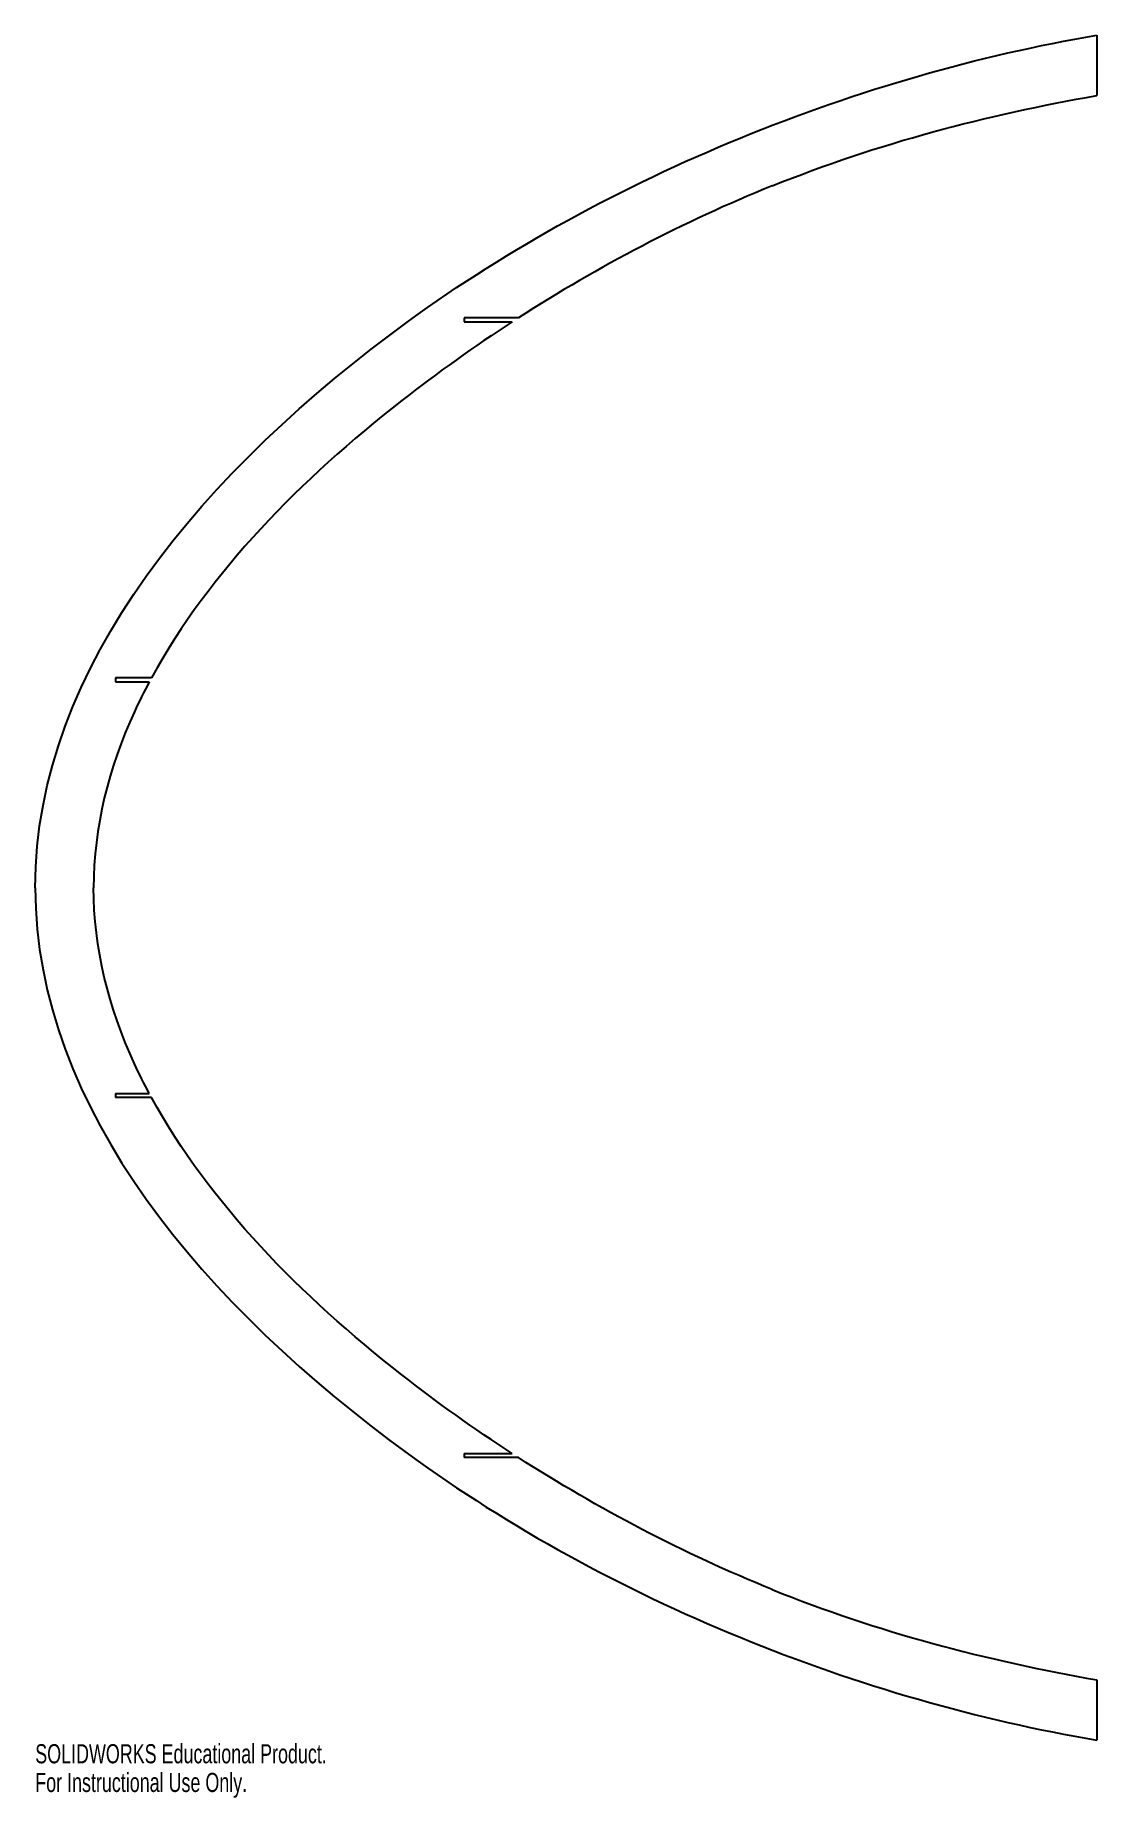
# Model space of a CAD drawing. Header units: millimetres. Extents: x -361 to -93, y -230 to 215.
import ezdxf

# ---------------------------------------------------------------- set-up
doc = ezdxf.new("R2010")
doc.units = ezdxf.units.MM
doc.styles.add('SLDTEXTSTYLE0', font='TXT', dxfattribs={"width": 0.7})

msp = doc.modelspace()

# ---------------------------------------------------------------- linework, layer by layer
at = {"color": 7, "linetype": 'Continuous', "lineweight": 25}
for p, q in [((-92.61, 215.41), (-92.61, 200.17)), ((-252.49, 144), (-252.49, 143)), ((-238.76, 144), (-252.49, 144)), ((-252.49, 143), (-240.31, 143)), ((-340.62, 53), (-340.62, 52)), ((-331.51, 53), (-340.62, 53)), ((-340.62, 52), (-332.05, 52)), ((-340.62, -52), (-340.62, -53)), ((-340.62, -52), (-332.05, -52)), ((-331.51, -53), (-340.62, -53)), ((-252.49, -143), (-252.49, -144)), ((-252.49, -143), (-240.31, -143)), ((-238.76, -144), (-252.49, -144)), ((-92.61, -200.17), (-92.61, -215.41))]:
    msp.add_line(p, q, dxfattribs=at)
for points in [[(-360.88, 0), (-360.88, 56.15), (-317.49, 106.09), (-215.6, 180.24), (-152.04, 205.34), (-92.61, 215.41)], [(-360.88, 0), (-360.88, -56.15), (-317.49, -106.09), (-215.6, -180.24), (-152.04, -205.34), (-92.61, -215.41)]]:
    msp.add_open_spline(points, degree=3, knots=[0, 0, 0, 0, 0.5, 0.5, 1, 1, 1, 1], dxfattribs=at)
for points in [[(-174.67, 177.33), (-148.07, 188.07), (-120.35, 195.34), (-92.61, 200.17)], [(-174.67, 177.33), (-197.07, 168.28), (-218.53, 156.99), (-238.76, 144)], [(-174.67, 177.33), (-174.67, 177.33), (-174.67, 177.33), (-174.67, 177.33)], [(-240.31, 143), (-249.94, 136.75), (-259.3, 130.1), (-268.27, 123.07)], [(-268.27, 123.07), (-293.73, 103.13), (-316.73, 80.01), (-331.51, 53)], [(-332.05, 52), (-333.38, 49.52), (-334.64, 47.01), (-335.81, 44.47)], [(-335.81, 44.47), (-342.36, 30.27), (-346.13, 15.21), (-346.13, 0)], [(-335.81, -44.47), (-342.36, -30.27), (-346.13, -15.21), (-346.13, 0)], [(-332.05, -52), (-333.38, -49.52), (-334.64, -47.01), (-335.81, -44.47)], [(-268.27, -123.07), (-293.73, -103.13), (-316.73, -80.01), (-331.51, -53)], [(-240.31, -143), (-249.94, -136.75), (-259.3, -130.1), (-268.27, -123.07)], [(-174.67, -177.33), (-197.07, -168.28), (-218.53, -156.99), (-238.76, -144)], [(-174.67, -177.33), (-148.07, -188.07), (-120.35, -195.34), (-92.61, -200.17)], [(-174.67, -177.33), (-174.67, -177.33), (-174.67, -177.33), (-174.67, -177.33)]]:
    msp.add_open_spline(points, degree=3, dxfattribs=at)

# ---------------------------------------------------------------- texts
at = {"color": 7, "linetype": 'Continuous', "char_height": 4.8336, "attachment_point": 1, "style": 'SLDTEXTSTYLE0'}
for s, insert in [('SOLIDWORKS Educational Product.', (-360.88, -216.43)), ('For Instructional Use Only.', (-360.88, -223.68))]:
    msp.add_mtext(s, dxfattribs=dict(at, insert=insert))

doc.saveas('drawing.dxf')
